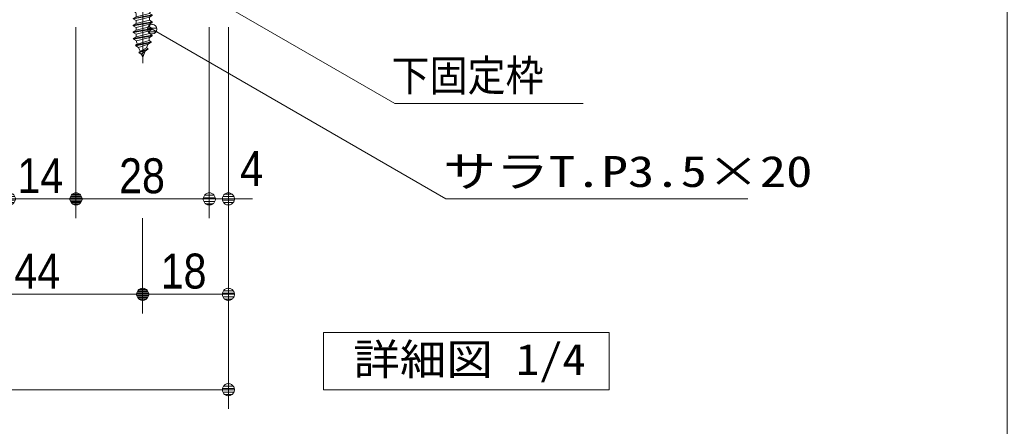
# Model space of a CAD drawing. Units: millimetres, scale not verified, with parts at other scales. Extents: x -6062 to 6062, y -3045 to 3045.
# Drawn here: x 1176 to 2212, y -2338 to -1912 of the extents above; entities that cross this region are included whole.
import ezdxf
from ezdxf.enums import TextEntityAlignment as Align

# ---------------------------------------------------------------- set-up
doc = ezdxf.new("R2010")
doc.units = ezdxf.units.MM
doc.header["$LTSCALE"] = 20
for name, color, linetype, lineweight in [('0-0_2寸法-2', 7, 'Continuous', 9), ('0-1_0', 7, 'Continuous', 9), ('0-2_2寸法-1', 7, 'Continuous', 9), ('0-3_2寸法-3', 7, 'Continuous', 9), ('0-4_3一般', 7, 'Continuous', 9), ('0-5_1図面枠', 7, 'Continuous', 9)]:
    doc.layers.add(name, color=color, linetype=linetype, lineweight=lineweight)
doc.styles.add('ＭＳ ゴシック', font='')
doc.styles.add('ＭＳ Ｐゴシック', font='')
doc.styles.get('ＭＳ ゴシック').set_extended_font_data('MS Gothic')
doc.styles.get('ＭＳ Ｐゴシック').set_extended_font_data('MS PGothic')

# ---------------------------------------------------------------- blocks, each defined once
blk = doc.blocks.new('グループ-107')
at = {"layer": '0-4_3一般'}
blk.add_line((61843.7, -37327.7), (61843.7, -39027.7), dxfattribs=at)
blk = doc.blocks.new('グループ-110')
at = {"layer": '0-4_3一般'}
for p, q in [((61403.7, -37830), (61403.7, -37850)), ((61403.7, -37830), (62283.7, -37830)), ((61403.7, -37850), (61653.7, -38070)), ((61403.7, -37850), (62283.7, -37850)), ((61843.7, -37810), (61843.7, -37761.7)), ((61843.7, -39153.6), (61843.7, -37810)), ((62033.7, -38070), (62283.7, -37850)), ((62283.7, -37830), (62283.7, -37850)), ((62043.7, -38143.3), (61643.7, -38214)), ((62033.7, -38070), (61653.7, -38070)), ((61703.7, -38179.4), (61703.7, -38120)), ((62043.7, -38143.3), (62043.7, -38156.7)), ((61703.7, -38179.4), (61643.7, -38214)), ((61643.7, -38214), (61643.7, -38227.3)), ((61643.7, -38227.3), (61703.7, -38262)), ((62043.7, -38284.7), (61643.7, -38355.3)), ((61703.7, -38320.7), (61643.7, -38355.3)), ((61643.7, -38355.3), (61643.7, -38368.7)), ((61703.7, -38262), (61983.7, -38191.3)), ((61703.7, -38262), (61703.7, -38320.7)), ((61703.7, -38403.3), (61983.7, -38332.6)), ((61983.7, -38250), (61983.7, -38191.3)), ((61983.7, -38332.6), (61983.7, -38391.4)), ((62043.7, -38284.7), (62043.7, -38298)), ((61643.7, -38368.7), (61703.7, -38403.3)), ((62043.7, -38426), (61643.7, -38496.7)), ((61703.7, -38462), (61643.7, -38496.7)), ((61643.7, -38496.7), (61643.7, -38510)), ((61643.7, -38510), (61703.7, -38544.6)), ((61645.8, -38638), (62043.7, -38567.3)), ((61703.7, -38462), (61703.7, -38403.3)), ((61703.7, -38544.6), (61983.7, -38474)), ((61703.7, -38604.6), (61703.7, -38544.6)), ((61983.7, -38474), (61983.7, -38532.7)), ((62043.7, -38426), (62043.7, -38439.3)), ((62043.7, -38567.3), (62043.7, -38580.7)), ((61703.7, -38604.6), (61645.8, -38638)), ((61645.8, -38638), (61647.7, -38651.3)), ((62043.7, -38580.7), (61647.7, -38651.3)), ((61694.6, -38779.3), (62024.5, -38708.7)), ((61694.6, -38779.3), (61731.2, -38758.2)), ((61759.3, -38826.4), (61956.1, -38758.4)), ((61953.2, -38765.5), (61926.2, -38830.7)), ((62019.2, -38722), (61956.1, -38758.4)), ((61694.6, -38779.3), (61700.9, -38792.7)), ((61759.3, -38826.4), (61700.9, -38792.7)), ((61791.4, -38903.9), (61759.3, -38826.4)), ((61815.6, -38962.2), (61766.8, -38934)), ((61815.6, -38962.2), (61953.5, -38863.3)), ((61843.7, -39030), (61815.6, -38962.2)), ((61895.5, -38904.9), (61843.7, -39030))]:
    blk.add_line(p, q, dxfattribs=at)
for points in [[(61643.7, -38227.3), (62043.7, -38156.7), (61983.7, -38191.3)], [(62043.7, -38143.3), (61983.7, -38108.7), (61703.7, -38179.4)], [(61643.7, -38368.7), (62043.7, -38298), (61983.7, -38332.6)], [(62043.7, -38284.7), (61983.7, -38250), (61703.7, -38320.7)], [(61643.7, -38510), (62043.7, -38439.3), (61983.7, -38474)], [(62043.7, -38426), (61983.7, -38391.4), (61703.7, -38462)], [(62043.7, -38567.3), (61983.7, -38532.7), (61703.7, -38604.6)], [(61647.7, -38651.3), (61710.8, -38687.8), (61983.7, -38612.4), (62043.7, -38580.7)], [(62024.5, -38708.7), (62019.2, -38722), (61700.9, -38792.7)], [(62024.5, -38708.7), (61977.6, -38681.6), (61731.2, -38758.2)], [(61760.6, -38920.7), (61926.2, -38830.7), (61959.7, -38850)]]:
    blk.add_lwpolyline(points, dxfattribs=at)
blk.add_lwpolyline([(61959.7, -38850), (61760.6, -38920.7), (61766.8, -38934), (61953.5, -38863.3)], close=True, dxfattribs=at)
for centre, radius, start, end in [((61653.7, -38120), 50, 45, 90), ((61653.7, -38120), 50, 0, 45), ((62033.7, -38120), 50, 128.85337, 167.70674), ((62033.7, -38120), 50, 90, 128.85337), ((62103.7, -38612.4), 400, 190.85321, 196.29264), ((62103.7, -38612.4), 400, 196.29264, 201.73206), ((61583.7, -38612.4), 400, 337.5, 338.04607), ((61583.7, -38612.4), 400, 338.04607, 338.59214), ((61583.7, -38612.4), 400, 350.04076, 355.02038), ((61583.7, -38612.4), 400, 355.02038, 0)]:
    blk.add_arc(centre, radius, start, end, dxfattribs=at)
blk = doc.blocks.new('グループ-122')
at = {"layer": '0-4_3一般'}
for name in ['グループ-107', 'グループ-110']:
    blk.add_blockref(name, (0, 0), dxfattribs=at)
blk = doc.blocks.new('グループ-124')
at = {"layer": '0-4_3一般'}
blk.add_blockref('グループ-122', (0, 0), dxfattribs=at)
blk = doc.blocks.new('_Dot')
at = {"layer": '0-1_0'}
for p, q in [((-10, 0), (-20, 0)), ((9.78, 2), (-9.78, 2)), ((7.99, 6), (-7.99, 6)), ((9.16, -3.98), (-9.16, -3.98)), ((6, -7.98), (-6, -7.98))]:
    blk.add_line(p, q, dxfattribs=at)
for points in [[(10, 0), (9.92, 1.25), (9.69, 2.49), (9.3, 3.68), (8.76, 4.82), (8.09, 5.88), (7.29, 6.85), (6.37, 7.71), (5.36, 8.44), (4.26, 9.05), (3.09, 9.51), (1.87, 9.82), (0.63, 9.98), (-0.63, 9.98), (-1.87, 9.82), (-3.09, 9.51), (-4.26, 9.05), (-5.36, 8.44), (-6.37, 7.71), (-7.29, 6.85), (-8.09, 5.88), (-8.76, 4.82), (-9.3, 3.68), (-9.69, 2.49), (-9.92, 1.25), (-10, 0), (0, 0)], [(-10, 0), (-9.92, -1.25), (-9.69, -2.49), (-9.3, -3.68), (-8.76, -4.82), (-8.09, -5.88), (-7.29, -6.85), (-6.37, -7.71), (-5.36, -8.44), (-4.26, -9.05), (-3.09, -9.51), (-1.87, -9.82), (-0.63, -9.98), (0.63, -9.98), (1.87, -9.82), (3.09, -9.51), (4.26, -9.05), (5.36, -8.44), (6.37, -7.71), (7.29, -6.85), (8.09, -5.88), (8.76, -4.82), (9.3, -3.68), (9.69, -2.49), (9.92, -1.25), (10, 0), (0, 0)]]:
    blk.add_lwpolyline(points, close=True, dxfattribs=at)
blk = doc.blocks.new('グループ-126')
at = {"layer": '0-3_2寸法-3'}
blk.add_lwpolyline([(65643.7, -44800), (71643.7, -44800), (71643.7, -46000), (65643.7, -46000)], close=True, dxfattribs=at)
at = {"layer": '0-3_2寸法-3', "style": 'ＭＳ ゴシック', "width": 1.1}
blk.add_text('詳細図 1/4', height=650.9, dxfattribs=at).set_placement((66267, -45884.4), align=Align.BOTTOM_LEFT)
blk = doc.blocks.new('グループ-130')
at = {"layer": '0-5_1図面枠'}
blk.add_lwpolyline([(-80000, 55400), (80000, 55400), (80000, -55400), (-80000, -55400)], close=True, dxfattribs=at)
blk = doc.blocks.new('図面枠')
at = {"layer": '0-5_1図面枠'}
blk.add_blockref('グループ-130', (0, 0), dxfattribs=at)

msp = doc.modelspace()

# ---------------------------------------------------------------- linework, layer by layer
at = {"layer": '0-0_2寸法-2'}
for p, q in [((1374.68, -1920), (1374.68, -2120)), ((1394.68, -1920), (1394.68, -2120)), ((1361.97, -2100), (1349.26, -2100)), ((1374.68, -2100), (1394.68, -2100)), ((1407.4, -2100), (1420.11, -2100))]:
    msp.add_line(p, q, dxfattribs=at)
at = {"layer": '0-2_2寸法-1'}
for p, q in [((1234.68, -1920), (1234.68, -2120)), ((1234.68, -1920), (1234.68, -2120)), ((1374.68, -1920), (1374.68, -2120)), ((1177.4, -2100), (1221.97, -2100)), ((1361.97, -2100), (1247.4, -2100)), ((1304.68, -2120), (1304.68, -2220)), ((1304.68, -2120), (1304.68, -2220)), ((1394.68, -2120), (1394.68, -2220)), ((1097.4, -2200), (1291.97, -2200)), ((1381.97, -2200), (1317.4, -2200)), ((1394.68, -2220), (1394.68, -2320)), ((787.4, -2300), (1381.97, -2300))]:
    msp.add_line(p, q, dxfattribs=at)
at = {"layer": '0-3_2寸法-3'}
for p, q in [((1314.86, -1916.97), (1314.51, -1916.97)), ((1314.86, -1916.97), (1314.51, -1916.97)), ((1319.58, -1920.97), (1309.79, -1920.97)), ((1318.68, -1924.97), (1310.69, -1924.97))]:
    msp.add_line(p, q, dxfattribs=at)
for points in [[(1374.68, -1887.5), (1569.54, -2000), (1767.09, -2000)], [(1314.68, -1921.97), (1623.05, -2100), (1940.22, -2100)]]:
    msp.add_lwpolyline(points, dxfattribs=at)
msp.add_circle((1314.68, -1921.97), 5.01, dxfattribs=at)
msp.add_circle((1314.68, -1921.97), 5.01, dxfattribs=at)

# ---------------------------------------------------------------- block references
at = {"layer": '0-0_2寸法-2', "xscale": 0.6356201, "yscale": 0.6356201}
msp.add_blockref('_Dot', (1374.68, -2100), dxfattribs=at)
at = {"layer": '0-0_2寸法-2', "xscale": 0.6356201, "yscale": 0.6356201, "rotation": 180}
msp.add_blockref('_Dot', (1394.68, -2100), dxfattribs=at)
at = {"layer": '0-2_2寸法-1', "xscale": 0.6356201, "yscale": 0.6356201, "rotation": 180}
for p in [(1164.68, -2100), (1234.68, -2100), (1304.68, -2200)]:
    msp.add_blockref('_Dot', p, dxfattribs=at)
at = {"layer": '0-2_2寸法-1', "xscale": 0.6356201, "yscale": 0.6356201}
for p in [(1234.68, -2100), (1374.68, -2100), (1304.68, -2200), (1394.68, -2200), (1394.68, -2300)]:
    msp.add_blockref('_Dot', p, dxfattribs=at)
at = {"layer": '0-3_2寸法-3', "xscale": 0.05, "yscale": 0.05}
msp.add_blockref('グループ-126', (-1787.5, 0), dxfattribs=at)
at = {"layer": '0-4_3一般', "xscale": 0.05, "yscale": 0.05}
msp.add_blockref('グループ-124', (-1787.5, 0), dxfattribs=at)
at = {"layer": '0-5_1図面枠', "xscale": 0.05, "yscale": 0.05}
msp.add_blockref('図面枠', (-1787.5, 0), dxfattribs=at)

# ---------------------------------------------------------------- texts
at = {"layer": '0-0_2寸法-2', "style": 'ＭＳ Ｐゴシック', "width": 0.9}
msp.add_text('4', height=36.66, dxfattribs=at).set_placement((1407.1, -2097.52), align=Align.BOTTOM_LEFT)
at = {"layer": '0-2_2寸法-1', "style": 'ＭＳ Ｐゴシック', "width": 0.9}
for s, p in [('14', (1173.27, -2104.96)), ('28', (1279.99, -2105.06)), ('44', (1169.99, -2205.06)), ('18', (1323.65, -2204.96))]:
    msp.add_text(s, height=36.66, dxfattribs=at).set_placement(p, align=Align.BOTTOM_LEFT)
at = {"layer": '0-3_2寸法-3', "style": 'ＭＳ ゴシック'}
for s, width, p in [('下固定枠', 0.9, (1565.89, -1996.66)), ('サラT.P3.5×20', 1.25, (1620.17, -2097.23))]:
    msp.add_text(s, height=32.55, dxfattribs=dict(at, width=width)).set_placement(p, align=Align.BOTTOM_LEFT)

doc.saveas('drawing.dxf')
